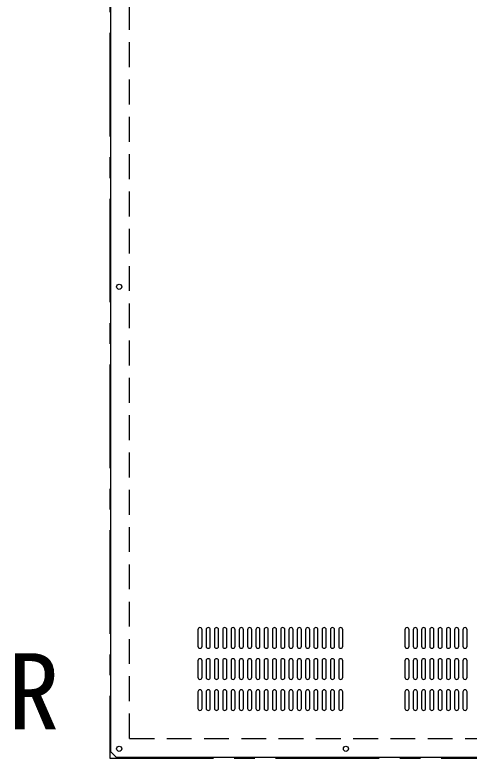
# Model space of a CAD drawing. Units: millimetres, scale not verified. Extents: x -3370 to 4101, y -5664 to 4129.
# Drawn here: x -3370 to -2932, y -245 to 472 of the extents above; entities that cross this region are included whole.
import ezdxf
from ezdxf.enums import TextEntityAlignment as Align

# ---------------------------------------------------------------- set-up
doc = ezdxf.new("R2010")
doc.units = ezdxf.units.MM
doc.header["$LTSCALE"] = 20
doc.linetypes.add('CHAIN1', pattern=[8, 5, -1, 1, -1])
doc.linetypes.add('DASHED1', pattern=[1.8, 1.2, -0.6])
doc.layers.add('0-0', color=7, linetype='Continuous')
doc.styles.add('ＭＳ ゴシック', font='')
doc.styles.get('ＭＳ ゴシック').set_extended_font_data('MS Gothic')

msp = doc.modelspace()

# ---------------------------------------------------------------- linework, layer by layer
at = {"layer": '0-0', "color": 4, "linetype": 'CHAIN1'}
for p, q in [((-3278.53, 1574.55), (-3278.53, -245.45)), ((-3278.53, -245.45), (-548.53, -245.45))]:
    msp.add_line(p, q, dxfattribs=at)
at = {"layer": '0-0'}
for p, q in [((-3277.53, -239.45), (-3277.53, 1568.55)), ((-3193.53, -121.45), (-3193.53, -137.45)), ((-3189.53, -137.45), (-3189.53, -121.45)), ((-3185.53, -121.45), (-3185.53, -137.45)), ((-3181.53, -137.45), (-3181.53, -121.45)), ((-3177.53, -121.45), (-3177.53, -137.45)), ((-3173.53, -137.45), (-3173.53, -121.45)), ((-3169.53, -121.45), (-3169.53, -137.45)), ((-3165.53, -137.45), (-3165.53, -121.45)), ((-3161.53, -121.45), (-3161.53, -137.45)), ((-3157.53, -137.45), (-3157.53, -121.45)), ((-3153.53, -121.45), (-3153.53, -137.45)), ((-3149.53, -137.45), (-3149.53, -121.45)), ((-3145.53, -121.45), (-3145.53, -137.45)), ((-3141.53, -137.45), (-3141.53, -121.45)), ((-3137.53, -121.45), (-3137.53, -137.45)), ((-3133.53, -137.45), (-3133.53, -121.45)), ((-3129.53, -121.45), (-3129.53, -137.45)), ((-3125.53, -137.45), (-3125.53, -121.45)), ((-3121.53, -121.45), (-3121.53, -137.45)), ((-3117.53, -137.45), (-3117.53, -121.45)), ((-3113.53, -121.45), (-3113.53, -137.45)), ((-3109.53, -137.45), (-3109.53, -121.45)), ((-3105.53, -121.45), (-3105.53, -137.45)), ((-3101.53, -137.45), (-3101.53, -121.45)), ((-3097.53, -121.45), (-3097.53, -137.45)), ((-3093.53, -137.45), (-3093.53, -121.45)), ((-3089.53, -121.45), (-3089.53, -137.45)), ((-3085.53, -137.45), (-3085.53, -121.45)), ((-3081.53, -121.45), (-3081.53, -137.45)), ((-3077.53, -137.45), (-3077.53, -121.45)), ((-3073.53, -121.45), (-3073.53, -137.45)), ((-3069.53, -137.45), (-3069.53, -121.45)), ((-3065.53, -121.45), (-3065.53, -137.45)), ((-3061.53, -137.45), (-3061.53, -121.45)), ((-3057.53, -121.45), (-3057.53, -137.45)), ((-3053.53, -137.45), (-3053.53, -121.45)), ((-2993.53, -121.45), (-2993.53, -137.45)), ((-2989.53, -137.45), (-2989.53, -121.45)), ((-2985.53, -121.45), (-2985.53, -137.45)), ((-2981.53, -137.45), (-2981.53, -121.45)), ((-2977.53, -121.45), (-2977.53, -137.45)), ((-2973.53, -137.45), (-2973.53, -121.45)), ((-2969.53, -121.45), (-2969.53, -137.45)), ((-2965.53, -137.45), (-2965.53, -121.45)), ((-2961.53, -121.45), (-2961.53, -137.45)), ((-2957.53, -137.45), (-2957.53, -121.45)), ((-2953.53, -121.45), (-2953.53, -137.45)), ((-2949.53, -137.45), (-2949.53, -121.45)), ((-2945.53, -121.45), (-2945.53, -137.45)), ((-2941.53, -137.45), (-2941.53, -121.45)), ((-2937.53, -121.45), (-2937.53, -137.45)), ((-2933.53, -137.45), (-2933.53, -121.45)), ((-3193.53, -151.45), (-3193.53, -167.45)), ((-3189.53, -167.45), (-3189.53, -151.45)), ((-3185.53, -151.45), (-3185.53, -167.45)), ((-3181.53, -167.45), (-3181.53, -151.45)), ((-3177.53, -151.45), (-3177.53, -167.45)), ((-3173.53, -167.45), (-3173.53, -151.45)), ((-3169.53, -151.45), (-3169.53, -167.45)), ((-3165.53, -167.45), (-3165.53, -151.45)), ((-3161.53, -151.45), (-3161.53, -167.45)), ((-3157.53, -167.45), (-3157.53, -151.45)), ((-3153.53, -151.45), (-3153.53, -167.45)), ((-3149.53, -167.45), (-3149.53, -151.45)), ((-3145.53, -151.45), (-3145.53, -167.45)), ((-3141.53, -167.45), (-3141.53, -151.45)), ((-3137.53, -151.45), (-3137.53, -167.45)), ((-3133.53, -167.45), (-3133.53, -151.45)), ((-3129.53, -151.45), (-3129.53, -167.45)), ((-3125.53, -167.45), (-3125.53, -151.45)), ((-3121.53, -151.45), (-3121.53, -167.45)), ((-3117.53, -167.45), (-3117.53, -151.45)), ((-3113.53, -151.45), (-3113.53, -167.45)), ((-3109.53, -167.45), (-3109.53, -151.45)), ((-3105.53, -151.45), (-3105.53, -167.45)), ((-3101.53, -167.45), (-3101.53, -151.45)), ((-3097.53, -151.45), (-3097.53, -167.45)), ((-3093.53, -167.45), (-3093.53, -151.45)), ((-3089.53, -151.45), (-3089.53, -167.45)), ((-3085.53, -167.45), (-3085.53, -151.45)), ((-3081.53, -151.45), (-3081.53, -167.45)), ((-3077.53, -167.45), (-3077.53, -151.45)), ((-3073.53, -151.45), (-3073.53, -167.45)), ((-3069.53, -167.45), (-3069.53, -151.45)), ((-3065.53, -151.45), (-3065.53, -167.45)), ((-3061.53, -167.45), (-3061.53, -151.45)), ((-3057.53, -151.45), (-3057.53, -167.45)), ((-3053.53, -167.45), (-3053.53, -151.45)), ((-2993.53, -151.45), (-2993.53, -167.45)), ((-2989.53, -167.45), (-2989.53, -151.45)), ((-2985.53, -151.45), (-2985.53, -167.45)), ((-2981.53, -167.45), (-2981.53, -151.45)), ((-2977.53, -151.45), (-2977.53, -167.45)), ((-2973.53, -167.45), (-2973.53, -151.45)), ((-2969.53, -151.45), (-2969.53, -167.45)), ((-2965.53, -167.45), (-2965.53, -151.45)), ((-2961.53, -151.45), (-2961.53, -167.45)), ((-2957.53, -167.45), (-2957.53, -151.45)), ((-2953.53, -151.45), (-2953.53, -167.45)), ((-2949.53, -167.45), (-2949.53, -151.45)), ((-2945.53, -151.45), (-2945.53, -167.45)), ((-2941.53, -167.45), (-2941.53, -151.45)), ((-2937.53, -151.45), (-2937.53, -167.45)), ((-2933.53, -167.45), (-2933.53, -151.45)), ((-3193.53, -181.45), (-3193.53, -197.45)), ((-3189.53, -197.45), (-3189.53, -181.45)), ((-3185.53, -181.45), (-3185.53, -197.45)), ((-3181.53, -197.45), (-3181.53, -181.45)), ((-3177.53, -181.45), (-3177.53, -197.45)), ((-3173.53, -197.45), (-3173.53, -181.45)), ((-3169.53, -181.45), (-3169.53, -197.45)), ((-3165.53, -197.45), (-3165.53, -181.45)), ((-3161.53, -181.45), (-3161.53, -197.45)), ((-3157.53, -197.45), (-3157.53, -181.45)), ((-3153.53, -181.45), (-3153.53, -197.45)), ((-3149.53, -197.45), (-3149.53, -181.45)), ((-3145.53, -181.45), (-3145.53, -197.45)), ((-3141.53, -197.45), (-3141.53, -181.45)), ((-3137.53, -181.45), (-3137.53, -197.45)), ((-3133.53, -197.45), (-3133.53, -181.45)), ((-3129.53, -181.45), (-3129.53, -197.45)), ((-3125.53, -197.45), (-3125.53, -181.45)), ((-3121.53, -181.45), (-3121.53, -197.45)), ((-3117.53, -197.45), (-3117.53, -181.45)), ((-3113.53, -181.45), (-3113.53, -197.45)), ((-3109.53, -197.45), (-3109.53, -181.45)), ((-3105.53, -181.45), (-3105.53, -197.45)), ((-3101.53, -197.45), (-3101.53, -181.45)), ((-3097.53, -181.45), (-3097.53, -197.45)), ((-3093.53, -197.45), (-3093.53, -181.45)), ((-3089.53, -181.45), (-3089.53, -197.45)), ((-3085.53, -197.45), (-3085.53, -181.45)), ((-3081.53, -181.45), (-3081.53, -197.45)), ((-3077.53, -197.45), (-3077.53, -181.45)), ((-3073.53, -181.45), (-3073.53, -197.45)), ((-3069.53, -197.45), (-3069.53, -181.45)), ((-3065.53, -181.45), (-3065.53, -197.45)), ((-3061.53, -197.45), (-3061.53, -181.45)), ((-3057.53, -181.45), (-3057.53, -197.45)), ((-3053.53, -197.45), (-3053.53, -181.45)), ((-2993.53, -181.45), (-2993.53, -197.45)), ((-2989.53, -197.45), (-2989.53, -181.45)), ((-2985.53, -181.45), (-2985.53, -197.45)), ((-2981.53, -197.45), (-2981.53, -181.45)), ((-2977.53, -181.45), (-2977.53, -197.45)), ((-2973.53, -197.45), (-2973.53, -181.45)), ((-2969.53, -181.45), (-2969.53, -197.45)), ((-2965.53, -197.45), (-2965.53, -181.45)), ((-2961.53, -181.45), (-2961.53, -197.45)), ((-2957.53, -197.45), (-2957.53, -181.45)), ((-2953.53, -181.45), (-2953.53, -197.45)), ((-2949.53, -197.45), (-2949.53, -181.45)), ((-2945.53, -181.45), (-2945.53, -197.45)), ((-2941.53, -197.45), (-2941.53, -181.45)), ((-2937.53, -181.45), (-2937.53, -197.45)), ((-2933.53, -197.45), (-2933.53, -181.45)), ((-3277.53, -239.45), (-3272.53, -244.45)), ((-3272.53, -244.45), (-2355.53, -244.45))]:
    msp.add_line(p, q, dxfattribs=at)
at = {"layer": '0-0', "linetype": 'DASHED1'}
for q in [(-3259.53, 1555.55), (-567.53, -226.45)]:
    msp.add_line((-3259.53, -226.45), q, dxfattribs=at)
at = {"layer": '0-0'}
for centre in [(-3269.53, 209.55), (-3269.53, -236.45), (-3050.53, -236.45)]:
    msp.add_circle(centre, 2.5, dxfattribs=at)
for centre, start, end in [((-3191.53, -121.45), 0, 180), ((-3183.53, -121.45), 0, 180), ((-3175.53, -121.45), 0, 180), ((-3167.53, -121.45), 0, 180), ((-3159.53, -121.45), 0, 180), ((-3151.53, -121.45), 0, 180), ((-3143.53, -121.45), 0, 180), ((-3135.53, -121.45), 0, 180), ((-3127.53, -121.45), 0, 180), ((-3119.53, -121.45), 0, 180), ((-3111.53, -121.45), 0, 180), ((-3103.53, -121.45), 0, 180), ((-3095.53, -121.45), 0, 180), ((-3087.53, -121.45), 0, 180), ((-3079.53, -121.45), 0, 180), ((-3071.53, -121.45), 0, 180), ((-3063.53, -121.45), 0, 180), ((-3055.53, -121.45), 0, 180), ((-2991.53, -121.45), 0, 180), ((-2983.53, -121.45), 0, 180), ((-2975.53, -121.45), 0, 180), ((-2967.53, -121.45), 0, 180), ((-2959.53, -121.45), 0, 180), ((-2951.53, -121.45), 0, 180), ((-2943.53, -121.45), 0, 180), ((-2935.53, -121.45), 0, 180), ((-3191.53, -137.45), 180, 360), ((-3183.53, -137.45), 180, 360), ((-3175.53, -137.45), 180, 360), ((-3167.53, -137.45), 180, 360), ((-3159.53, -137.45), 180, 360), ((-3151.53, -137.45), 180, 360), ((-3143.53, -137.45), 180, 360), ((-3135.53, -137.45), 180, 360), ((-3127.53, -137.45), 180, 360), ((-3119.53, -137.45), 180, 360), ((-3111.53, -137.45), 180, 360), ((-3103.53, -137.45), 180, 360), ((-3095.53, -137.45), 180, 360), ((-3087.53, -137.45), 180, 360), ((-3079.53, -137.45), 180, 360), ((-3071.53, -137.45), 180, 360), ((-3063.53, -137.45), 180, 360), ((-3055.53, -137.45), 180, 360), ((-2991.53, -137.45), 180, 360), ((-2983.53, -137.45), 180, 360), ((-2975.53, -137.45), 180, 360), ((-2967.53, -137.45), 180, 360), ((-2959.53, -137.45), 180, 360), ((-2951.53, -137.45), 180, 360), ((-2943.53, -137.45), 180, 360), ((-2935.53, -137.45), 180, 360), ((-3191.53, -151.45), 0, 180), ((-3183.53, -151.45), 0, 180), ((-3175.53, -151.45), 0, 180), ((-3167.53, -151.45), 0, 180), ((-3159.53, -151.45), 0, 180), ((-3151.53, -151.45), 0, 180), ((-3143.53, -151.45), 0, 180), ((-3135.53, -151.45), 0, 180), ((-3127.53, -151.45), 0, 180), ((-3119.53, -151.45), 0, 180), ((-3111.53, -151.45), 0, 180), ((-3103.53, -151.45), 0, 180), ((-3095.53, -151.45), 0, 180), ((-3087.53, -151.45), 0, 180), ((-3079.53, -151.45), 0, 180), ((-3071.53, -151.45), 0, 180), ((-3063.53, -151.45), 0, 180), ((-3055.53, -151.45), 0, 180), ((-2991.53, -151.45), 0, 180), ((-2983.53, -151.45), 0, 180), ((-2975.53, -151.45), 0, 180), ((-2967.53, -151.45), 0, 180), ((-2959.53, -151.45), 0, 180), ((-2951.53, -151.45), 0, 180), ((-2943.53, -151.45), 0, 180), ((-2935.53, -151.45), 0, 180), ((-3191.53, -167.45), 180, 360), ((-3183.53, -167.45), 180, 360), ((-3175.53, -167.45), 180, 360), ((-3167.53, -167.45), 180, 360), ((-3159.53, -167.45), 180, 360), ((-3151.53, -167.45), 180, 360), ((-3143.53, -167.45), 180, 360), ((-3135.53, -167.45), 180, 360), ((-3127.53, -167.45), 180, 360), ((-3119.53, -167.45), 180, 360), ((-3111.53, -167.45), 180, 360), ((-3103.53, -167.45), 180, 360), ((-3095.53, -167.45), 180, 360), ((-3087.53, -167.45), 180, 360), ((-3079.53, -167.45), 180, 360), ((-3071.53, -167.45), 180, 360), ((-3063.53, -167.45), 180, 360), ((-3055.53, -167.45), 180, 360), ((-2991.53, -167.45), 180, 360), ((-2983.53, -167.45), 180, 360), ((-2975.53, -167.45), 180, 360), ((-2967.53, -167.45), 180, 360), ((-2959.53, -167.45), 180, 360), ((-2951.53, -167.45), 180, 360), ((-2943.53, -167.45), 180, 360), ((-2935.53, -167.45), 180, 360), ((-3191.53, -181.45), 0, 180), ((-3183.53, -181.45), 0, 180), ((-3175.53, -181.45), 0, 180), ((-3167.53, -181.45), 0, 180), ((-3159.53, -181.45), 0, 180), ((-3151.53, -181.45), 0, 180), ((-3143.53, -181.45), 0, 180), ((-3135.53, -181.45), 0, 180), ((-3127.53, -181.45), 0, 180), ((-3119.53, -181.45), 0, 180), ((-3111.53, -181.45), 0, 180), ((-3103.53, -181.45), 0, 180), ((-3095.53, -181.45), 0, 180), ((-3087.53, -181.45), 0, 180), ((-3079.53, -181.45), 0, 180), ((-3071.53, -181.45), 0, 180), ((-3063.53, -181.45), 0, 180), ((-3055.53, -181.45), 0, 180), ((-2991.53, -181.45), 0, 180), ((-2983.53, -181.45), 0, 180), ((-2975.53, -181.45), 0, 180), ((-2967.53, -181.45), 0, 180), ((-2959.53, -181.45), 0, 180), ((-2951.53, -181.45), 0, 180), ((-2943.53, -181.45), 0, 180), ((-2935.53, -181.45), 0, 180), ((-3191.53, -197.45), 180, 360), ((-3183.53, -197.45), 180, 360), ((-3175.53, -197.45), 180, 360), ((-3167.53, -197.45), 180, 360), ((-3159.53, -197.45), 180, 360), ((-3151.53, -197.45), 180, 360), ((-3143.53, -197.45), 180, 360), ((-3135.53, -197.45), 180, 360), ((-3127.53, -197.45), 180, 360), ((-3119.53, -197.45), 180, 360), ((-3111.53, -197.45), 180, 360), ((-3103.53, -197.45), 180, 360), ((-3095.53, -197.45), 180, 360), ((-3087.53, -197.45), 180, 360), ((-3079.53, -197.45), 180, 360), ((-3071.53, -197.45), 180, 360), ((-3063.53, -197.45), 180, 360), ((-3055.53, -197.45), 180, 360), ((-2991.53, -197.45), 180, 360), ((-2983.53, -197.45), 180, 360), ((-2975.53, -197.45), 180, 360), ((-2967.53, -197.45), 180, 360), ((-2959.53, -197.45), 180, 360), ((-2951.53, -197.45), 180, 360), ((-2943.53, -197.45), 180, 360), ((-2935.53, -197.45), 180, 360)]:
    msp.add_arc(centre, 2, start, end, dxfattribs=at)

# ---------------------------------------------------------------- texts
at = {"layer": '0-0', "style": 'ＭＳ ゴシック'}
msp.add_text('R', height=73.31, dxfattribs=at).set_placement((-3377.27, -239.48), align=Align.BOTTOM_LEFT)

doc.saveas('drawing.dxf')
